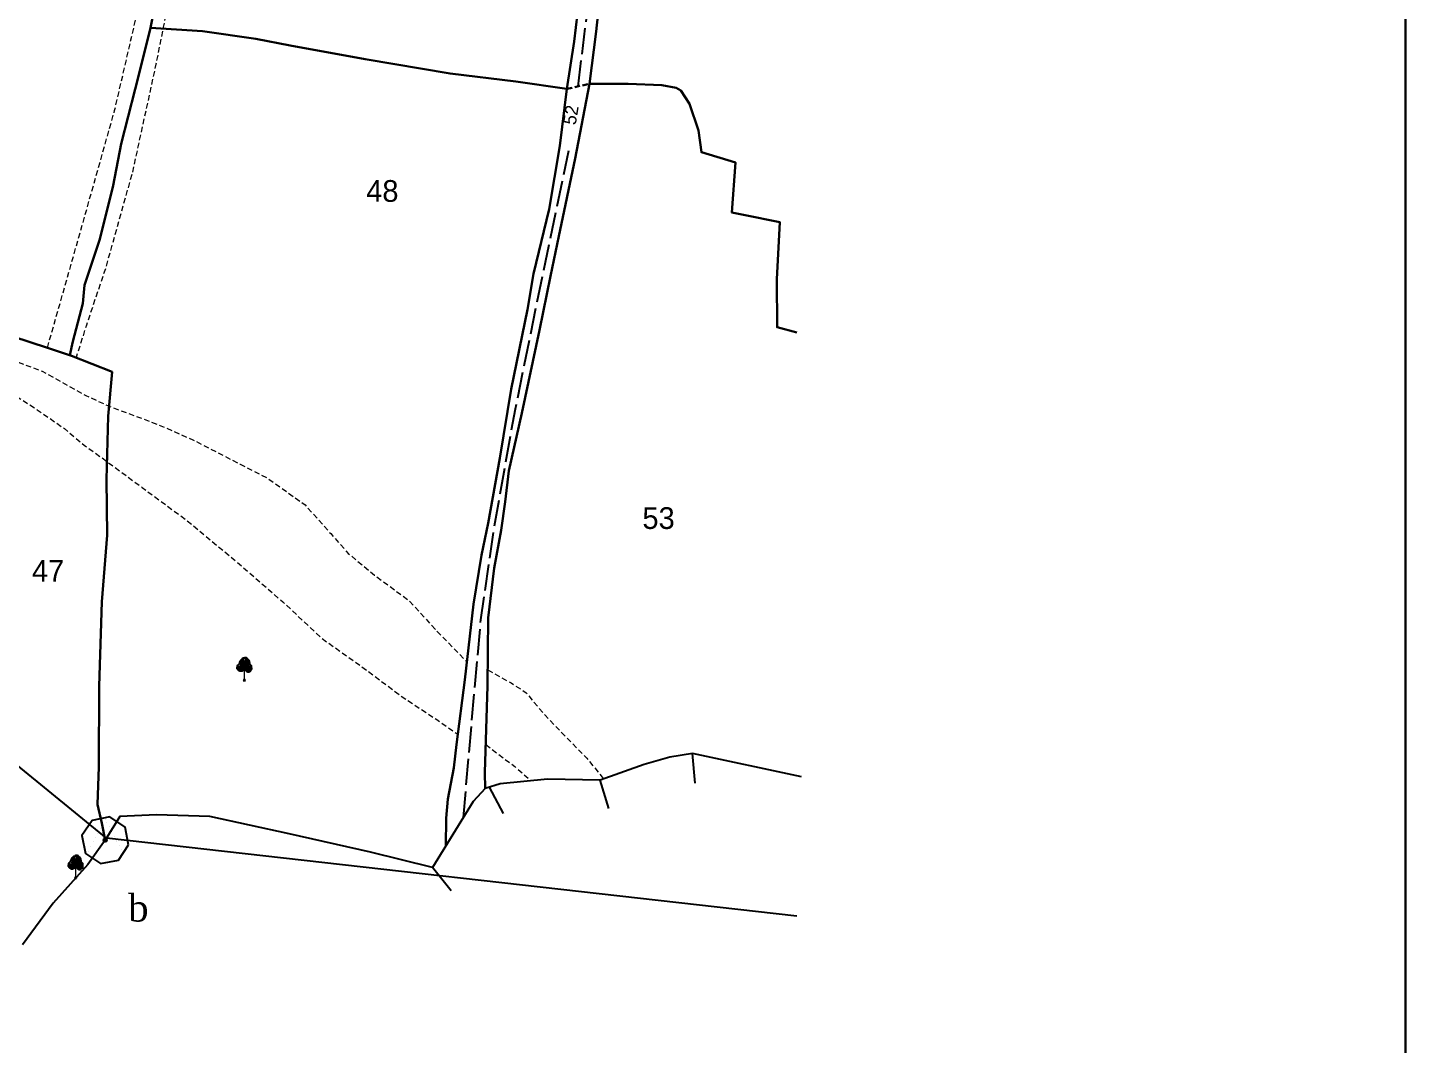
# Model space of a CAD drawing. Header units: millimetres. Extents: x -8 to 735, y -8 to 822.
# Drawn here: x 441.3 to 568.2, y 268.8 to 362.4 of the extents above; entities that cross this region are included whole.
import ezdxf

# ---------------------------------------------------------------- set-up
doc = ezdxf.new("R2010")
doc.units = ezdxf.units.MM
doc.header["$MEASUREMENT"] = 0
doc.linetypes.add('ACAD_ISO02W100', pattern=[15, 12, -3])
doc.linetypes.add('DASHED', pattern=[0.75, 0.5, -0.25])
for name, color, linetype in [('Image', 7, 'Continuous'), ('Legend', 250, 'Continuous'), ('Line_Road', 250, 'ACAD_ISO02W100'), ('Line_Traverse', 160, 'Continuous'), ('Poly_Village_Bndry', 250, 'Continuous'), ('Sym_Stone_Munara', 250, 'Continuous'), ('Sym_Traverse_Stone', 5, 'Continuous'), ('Sym_Tree', 92, 'Continuous'), ('Text_Survey_No', 7, 'Continuous'), ('Text_Traverse_Stone', 5, 'Continuous')]:
    doc.layers.add(name, color=color, linetype=linetype)
doc.layers.add('Line_Miscellaneous', color=4, linetype='Continuous', lineweight=20)
doc.layers.add('Poly_Survey_Bndry', color=250, linetype='Continuous', lineweight=30)
doc.styles.add('Roman', font='times.ttf')
doc.styles.add('Text Map', font='Sakal Marathi_N_Ship.TTF')
picture_1 = doc.add_image_def('image1.jpg', size_in_pixel=(8948, 12824))

# ---------------------------------------------------------------- blocks, each defined once
blk = doc.blocks.new('Sym_Traverse_Stone')
at = {"layer": 'Sym_Traverse_Stone'}
blk.add_lwpolyline([(3.22, -0.65), (2.74, 1.82), (0.65, 3.22), (-1.82, 2.74), (-3.22, 0.65), (-2.74, -1.82), (-0.65, -3.22), (1.82, -2.74)], close=True, dxfattribs=at)
blk = doc.blocks.new('MINOR TRAVERSE STATION')
at = {"linetype": 'Continuous'}
blk.add_hatch(color=0, dxfattribs=at).paths.add_polyline_path([(0.088, 0, 1), (-0.088, 0, 1)])
at = {"color": 0, "const_width": 0.00123}
blk.add_lwpolyline([(0.859, -0.557), (0, 1.044), (-0.859, -0.557)], close=True, dxfattribs=at)
at = {"color": 0}
blk.add_circle((0, 0), 0.0879, dxfattribs=at)
blk = doc.blocks.new('Tree')
at = {"layer": 'Sym_Tree'}
for p, q in [((0.1, 3), (0, 2.99)), ((-0.16, 0), (0.13, 0))]:
    blk.add_line(p, q, dxfattribs=at)
at = {"layer": 'Sym_Tree', "color": 82, "const_width": 0.8}
for points in [[(-0.43, 1.74), (-0.28, 1.52)], [(-0.2, 1.68), (-0.05, 1.47)], [(-0.14, 1.47), (-0.1, 2.62)], [(-0.1, 1.46), (-0.06, 2.62)], [(0.05, 1.63), (0.1, 2.79)], [(0.2, 1.44), (0.24, 2.6)], [(0.6, 1.63), (0.38, 1.49)], [(0.44, 1.73), (0.59, 1.51)]]:
    blk.add_lwpolyline(points, dxfattribs=at)
at = {"layer": 'Sym_Tree', "color": 34}
blk.add_lwpolyline([(0, 0, 0.48, 0.16, 0), (0, 0.29, 0.16, 0.16, 0), (0, 1.48, 0.16, 0.16, 0)], format="xyseb", dxfattribs=at)
at = {"layer": 'Sym_Tree', "color": 82}
blk.add_open_spline([(-0.1, 1.43), (-0.17, 1.36), (-0.27, 1.24), (-0.46, 1.2), (-0.64, 1.21), (-0.79, 1.36), (-0.99, 1.53), (-0.9, 1.8), (-0.9, 2.07), (-0.59, 2.22), (-0.58, 2.58), (-0.35, 2.82), (-0.17, 2.98), (-0.04, 2.99), (0, 2.99)], degree=3, knots=[0, 0, 0, 0, 0.357151, 0.545743, 0.741494, 0.970117, 1.319935, 1.641608, 1.935314, 2.250626, 2.755061, 3.137005, 3.457298, 3.618487, 3.618487, 3.618487, 3.618487], dxfattribs=at)
blk.add_spline([(0.1, 1.43), (0.3, 1.22), (0.44, 1.16), (0.59, 1.16), (0.75, 1.25), (0.95, 1.45), (0.96, 1.7), (0.93, 1.94), (0.77, 2.13), (0.68, 2.52), (0.52, 2.78), (0.33, 2.96), (0.1, 3)], degree=3, dxfattribs=at)
for points in [[(-0.83, 1.97), (-0.9, 1.88), (-0.95, 1.62), (-0.58, 1.59)], [(-0.92, 1.7), (-0.95, 1.62), (-0.9, 1.88), (-0.93, 1.7)], [(-0.93, 1.54), (-0.91, 1.51), (-0.9, 1.88), (-0.87, 1.85)], [(-0.9, 1.88), (-0.93, 1.7), (-0.87, 1.85), (-0.87, 1.86)], [(-0.9, 1.88), (-0.87, 1.85), (-0.92, 1.7)], [(-0.85, 2.05), (-0.88, 1.99), (-0.89, 1.93), (-0.9, 1.88)], [(-0.77, 2.05), (-0.76, 1.78), (-0.9, 1.89), (-0.76, 1.78)], [(-0.89, 1.93), (-0.9, 1.88), (-0.82, 1.85), (-0.74, 2.01)], [(-0.9, 1.89), (-0.76, 1.78), (-0.69, 1.97), (-0.74, 2.01)], [(-0.85, 1.96), (-0.85, 1.96), (-0.83, 1.97), (-0.9, 1.88)], [(-0.85, 1.96), (-0.89, 1.94), (-0.86, 1.95), (-0.87, 2)], [(-0.86, 1.95), (-0.87, 2), (-0.88, 1.94), (-0.89, 1.94)], [(-0.88, 1.94), (-0.89, 1.94), (-0.89, 1.93), (-0.85, 1.97)], [(-0.89, 1.93), (-0.85, 1.97), (-0.85, 1.97)], [(-0.88, 1.91), (-0.88, 1.91), (-0.85, 1.96), (-0.89, 1.94)], [(-0.74, 2.08), (-0.77, 2.08), (-0.85, 2.05), (-0.88, 1.99)], [(-0.78, 2.04), (-0.82, 2.04), (-0.87, 2), (-0.88, 1.91)], [(-0.87, 2), (-0.88, 1.91), (-0.84, 1.97), (-0.83, 2.02)], [(-0.84, 1.94), (-0.84, 1.97), (-0.88, 1.91)], [(-0.83, 2.02), (-0.82, 2.04), (-0.87, 2), (-0.85, 2.05)], [(-0.87, 2), (-0.85, 2.05), (-0.84, 1.94), (-0.84, 1.97)], [(-0.86, 1.89), (-0.69, 1.93), (-0.85, 1.91), (-0.87, 1.85)], [(-0.85, 1.91), (-0.87, 1.85), (-0.85, 1.77), (-0.82, 1.83)], [(-0.85, 1.84), (-0.84, 1.87), (-0.87, 1.44), (-0.81, 1.4)], [(-0.87, 1.85), (-0.87, 1.86), (-0.58, 1.59), (-0.65, 1.65)], [(-0.82, 1.83), (-0.81, 1.8), (-0.86, 1.89), (-0.69, 1.93)], [(-0.8, 2.04), (-0.55, 2.12), (-0.85, 2.05), (-0.82, 2.08)], [(-0.85, 2.05), (-0.82, 2.08), (-0.8, 2.1), (-0.77, 2.12)], [(-0.85, 1.97), (-0.85, 1.97), (-0.85, 1.96)], [(-0.85, 1.77), (-0.82, 1.83), (-0.85, 1.84), (-0.84, 1.87)], [(-0.78, 2.02), (-0.84, 1.97), (-0.75, 2.03), (-0.77, 2.05)], [(-0.84, 1.97), (-0.83, 2.02), (-0.78, 2.04)], [(-0.82, 1.85), (-0.74, 2.01), (-0.78, 2.02), (-0.84, 1.97)], [(-0.78, 2.04), (-0.78, 2.04), (-0.83, 2.02), (-0.82, 2.04)], [(-0.77, 2.12), (-0.8, 2.1), (-0.82, 2.08), (-0.78, 2.09)], [(-0.82, 2.08), (-0.78, 2.09), (-0.77, 2.08), (-0.74, 2.08)], [(-0.76, 2.04), (-0.73, 2.06), (-0.78, 2.04), (-0.82, 2.04)], [(-0.76, 1.78), (-0.76, 1.78), (-0.79, 1.69), (-0.82, 1.85)], [(-0.79, 1.69), (-0.82, 1.85), (-0.65, 1.65), (-0.77, 1.77)], [(-0.75, 1.77), (-0.81, 1.8), (-0.82, 1.83), (-0.81, 1.8)], [(-0.8, 2.1), (-0.77, 2.12), (-0.74, 2.14), (-0.73, 2.09)], [(-0.74, 2.14), (-0.73, 2.09), (-0.77, 2.08), (-0.8, 2.1)], [(-0.75, 2.03), (-0.77, 2.05), (-0.8, 2.04), (-0.55, 2.12)], [(-0.77, 2.08), (-0.8, 2.1), (-0.77, 2.12), (-0.77, 2.1)], [(-0.8, 2.1), (-0.77, 2.1), (-0.77, 2.12), (-0.8, 2.1)], [(-0.77, 2.1), (-0.77, 2.1), (-0.8, 2.1), (-0.77, 2.1)], [(-0.76, 2.11), (-0.78, 2.09), (-0.69, 2.19)], [(-0.73, 2.09), (-0.77, 2.1), (-0.76, 2.11), (-0.78, 2.09)], [(-0.77, 2.12), (-0.77, 2.1), (-0.77, 2.12), (-0.76, 2.11)], [(-0.77, 2.12), (-0.76, 2.11), (-0.77, 2.1)], [(-0.77, 2.08), (-0.74, 2.08), (-0.73, 2.09), (-0.77, 2.1)], [(-0.74, 2.08), (-0.74, 2.08), (-0.74, 2.08), (-0.77, 2.08)], [(-0.69, 1.97), (-0.73, 2.06), (-0.77, 2.05), (-0.76, 1.78)], [(-0.73, 2.06), (-0.73, 2.01), (-0.77, 2.05), (-0.73, 2.06)], [(-0.77, 2.05), (-0.73, 2.06), (-0.73, 2.02), (-0.77, 2.03)], [(-0.73, 2.02), (-0.77, 2.03), (-0.73, 2.02), (-0.73, 2.06)], [(-0.62, 1.85), (-0.72, 1.75), (-0.77, 1.77), (-0.73, 1.75)], [(-0.47, 2.16), (-0.52, 1.63), (-0.76, 1.78), (-0.63, 2.04)], [(-0.52, 1.63), (-0.76, 1.78), (-0.74, 2.08), (-0.63, 2.11)], [(-0.73, 2.02), (-0.73, 2.06), (-0.76, 2.04), (-0.73, 2.06)], [(-0.76, 1.78), (-0.63, 2.04), (-0.65, 1.68), (-0.65, 1.53)], [(-0.7, 1.93), (-0.76, 1.78), (-0.74, 2.01), (-0.69, 1.97)], [(-0.69, 1.97), (-0.66, 1.92), (-0.76, 1.78), (-0.69, 1.93)], [(-0.7, 1.93), (-0.74, 1.95), (-0.7, 1.93), (-0.76, 1.96)], [(-0.7, 1.93), (-0.76, 1.96), (-0.7, 1.93), (-0.76, 1.78)], [(-0.76, 1.78), (-0.69, 1.93), (-0.7, 1.93), (-0.74, 1.95)], [(-0.76, 1.78), (-0.76, 1.78), (-0.62, 1.85), (-0.72, 1.75)], [(-0.58, 1.59), (-0.65, 1.65), (-0.53, 1.84), (-0.76, 1.78)], [(-0.53, 1.84), (-0.76, 1.78), (-0.76, 1.78)], [(-0.63, 2.17), (-0.63, 2.23), (-0.74, 2.08)], [(-0.74, 2.14), (-0.74, 2.13), (-0.69, 2.19), (-0.63, 2.23)], [(-0.69, 2.19), (-0.63, 2.23), (-0.74, 2.08), (-0.74, 2.13)], [(-0.74, 2.08), (-0.74, 2.13), (-0.71, 2.1), (-0.63, 2.23)], [(-0.69, 2.19), (-0.69, 2.19), (-0.74, 2.14), (-0.74, 2.13)], [(-0.74, 2.08), (-0.63, 2.11), (-0.55, 2.17), (-0.63, 2.11)], [(-0.74, 2.08), (-0.74, 2.08), (-0.74, 2.08)], [(-0.74, 2.08), (-0.74, 2.08), (-0.74, 2.08)], [(-0.74, 2.01), (-0.71, 2.03), (-0.73, 2.06), (-0.73, 2.01)], [(-0.74, 2.01), (-0.69, 1.97), (-0.74, 2.01), (-0.71, 2.03)], [(-0.69, 1.97), (-0.74, 2.01), (-0.69, 1.97), (-0.74, 1.95)], [(-0.69, 1.97), (-0.74, 1.95), (-0.69, 1.97), (-0.66, 1.92)], [(-0.64, 2.09), (-0.63, 2.04), (-0.69, 1.97), (-0.73, 2.06)], [(-0.71, 2.1), (-0.63, 2.23), (-0.63, 2.17), (-0.58, 2.16)], [(-0.63, 2.14), (-0.63, 2.17), (-0.71, 2.1), (-0.63, 2.14)], [(-0.71, 2.1), (-0.63, 2.14), (-0.63, 2.17), (-0.7, 2.11)], [(-0.63, 2.17), (-0.7, 2.11), (-0.63, 2.14), (-0.63, 2.17)], [(-0.69, 2.19), (-0.63, 2.23), (-0.58, 2.36), (-0.6, 2.36)], [(-0.63, 2.27), (-0.63, 2.27), (-0.69, 2.19), (-0.63, 2.23)], [(-0.63, 2.04), (-0.64, 2.09), (-0.68, 1.95), (-0.69, 1.97)], [(-0.68, 1.95), (-0.69, 1.97), (-0.62, 1.97), (-0.64, 1.94)], [(-0.66, 1.92), (-0.64, 1.94), (-0.63, 2.04), (-0.64, 2.09)], [(-0.64, 1.88), (-0.6, 1.86), (-0.66, 1.92), (-0.64, 1.94)], [(-0.62, 1.97), (-0.63, 2.04), (-0.63, 2.04), (-0.64, 2.09)], [(-0.63, 2.04), (-0.64, 2.09), (-0.64, 2.09), (-0.59, 2.09)], [(-0.64, 2.09), (-0.59, 2.09), (-0.64, 2.09), (-0.63, 2.04)], [(-0.62, 1.97), (-0.64, 1.94), (-0.52, 1.63), (-0.59, 1.62)], [(-0.62, 1.85), (-0.64, 1.88), (-0.64, 1.94), (-0.6, 1.86)], [(-0.64, 1.94), (-0.6, 1.86), (-0.64, 1.94), (-0.6, 1.86)], [(-0.64, 1.94), (-0.6, 1.86), (-0.58, 1.94), (-0.64, 1.94)], [(-0.58, 1.94), (-0.64, 1.94), (-0.64, 1.88), (-0.6, 1.86)], [(-0.52, 1.63), (-0.59, 1.62), (-0.62, 1.85), (-0.64, 1.88)], [(-0.49, 2.45), (-0.58, 2.36), (-0.55, 2.17), (-0.63, 2.17)], [(-0.63, 2.17), (-0.63, 2.17), (-0.63, 2.17), (-0.63, 2.23)], [(-0.63, 2.14), (-0.63, 2.17), (-0.62, 2.21), (-0.63, 2.23)], [(-0.55, 2.17), (-0.63, 2.17), (-0.43, 2.16), (-0.22, 2.16)], [(-0.55, 2.17), (-0.63, 2.11), (-0.63, 2.04), (-0.63, 2.11)], [(-0.63, 2.04), (-0.63, 2.11), (-0.63, 2.17)], [(-0.63, 2.17), (-0.63, 2.17), (-0.63, 2.17)], [(-0.63, 2.17), (-0.58, 2.16), (-0.63, 2.14), (-0.63, 2.17)], [(-0.47, 2.16), (-0.55, 2.17), (-0.62, 1.97), (-0.63, 2.04)], [(-0.62, 2.27), (-0.62, 2.21), (-0.54, 2.47), (-0.54, 2.5)], [(-0.58, 2.36), (-0.6, 2.36), (-0.61, 2.32), (-0.62, 2.3)], [(-0.62, 2.24), (-0.62, 2.21), (-0.58, 2.36), (-0.56, 2.28)], [(-0.61, 2.32), (-0.58, 2.36), (-0.62, 2.27), (-0.62, 2.21)], [(-0.61, 2.32), (-0.62, 2.3), (-0.62, 2.24), (-0.62, 2.21)], [(-0.58, 2.36), (-0.56, 2.28), (-0.61, 2.32), (-0.58, 2.36)], [(-0.57, 2.44), (-0.6, 2.36), (-0.49, 2.59), (-0.5, 2.59)], [(-0.55, 2.54), (-0.57, 2.47), (-0.57, 2.44), (-0.6, 2.36)], [(-0.55, 2.48), (-0.55, 2.5), (-0.6, 2.36), (-0.59, 2.36)], [(-0.57, 2.4), (-0.6, 2.36), (-0.57, 2.47), (-0.54, 2.47)], [(-0.58, 2.39), (-0.57, 2.43), (-0.57, 2.4), (-0.6, 2.36)], [(-0.6, 2.36), (-0.59, 2.36), (-0.57, 2.39), (-0.57, 2.4)], [(-0.45, 2.73), (-0.52, 2.6), (-0.55, 2.48), (-0.58, 2.36)], [(-0.39, 2.55), (-0.5, 2.59), (-0.49, 2.45), (-0.58, 2.36)], [(-0.55, 2.48), (-0.58, 2.36), (-0.42, 2.42), (-0.39, 2.55)], [(-0.56, 2.46), (-0.55, 2.54), (-0.58, 2.39), (-0.57, 2.43)], [(-0.57, 2.47), (-0.54, 2.47), (-0.55, 2.54), (-0.57, 2.47)], [(-0.57, 2.39), (-0.57, 2.4), (-0.57, 2.43), (-0.55, 2.5)], [(-0.55, 2.54), (-0.52, 2.6), (-0.56, 2.46), (-0.55, 2.54)], [(-0.39, 2.55), (-0.46, 2.69), (-0.52, 2.6), (-0.55, 2.5)], [(-0.52, 2.6), (-0.55, 2.5), (-0.49, 2.45), (-0.39, 2.55)], [(-0.55, 2.5), (-0.53, 2.57), (-0.52, 2.6), (-0.53, 2.57)], [(-0.52, 2.6), (-0.53, 2.57), (-0.55, 2.54), (-0.52, 2.6)], [(-0.55, 2.54), (-0.55, 2.54), (-0.55, 2.5), (-0.53, 2.57)], [(-0.54, 2.47), (-0.54, 2.5), (-0.55, 2.48), (-0.55, 2.5)], [(-0.55, 2.17), (-0.32, 2.2), (-0.49, 2.45), (-0.38, 2.29)], [(-0.49, 2.45), (-0.38, 2.29), (-0.32, 2.2), (-0.55, 2.17)], [(-0.29, 2.35), (-0.32, 2.2), (-0.55, 2.17), (-0.32, 2.2)], [(-0.32, 2.2), (-0.55, 2.17), (-0.43, 2.16)], [(-0.47, 2.16), (-0.35, 2.09), (-0.47, 2.16), (-0.55, 2.17)], [(0, 2.99), (-0.31, 2.84), (-0.45, 2.73), (-0.52, 2.6)], [(-0.49, 2.59), (-0.5, 2.59), (-0.38, 2.77), (-0.31, 2.84)], [(-0.49, 2.45), (-0.39, 2.55), (-0.39, 2.55), (-0.5, 2.59)], [(-0.26, 2.44), (-0.1, 2.44), (-0.29, 2.35), (-0.49, 2.45)], [(-0.29, 2.35), (-0.49, 2.45), (-0.29, 2.35), (-0.32, 2.2)], [(-0.35, 2.09), (-0.33, 2.16), (-0.47, 2.16), (-0.35, 2.09)], [(-0.42, 2.42), (-0.39, 2.55), (-0.39, 2.55), (-0.46, 2.69)], [(-0.38, 2.77), (-0.31, 2.84), (-0.45, 2.73), (-0.38, 2.77)], [(-0.39, 2.55), (-0.45, 2.66), (-0.41, 2.72), (-0.26, 2.81)], [(-0.45, 2.73), (-0.38, 2.77), (-0.4, 2.72), (-0.42, 2.74)], [(-0.4, 2.72), (-0.42, 2.74), (-0.45, 2.68), (-0.45, 2.66)], [(-0.45, 2.68), (-0.45, 2.66), (-0.43, 2.7), (-0.4, 2.72)], [(-0.41, 2.69), (-0.44, 2.68), (-0.45, 2.66), (-0.41, 2.69)], [(-0.45, 2.66), (-0.41, 2.69), (-0.07, 2.53), (0.05, 2.48)], [(-0.41, 2.69), (-0.41, 2.71), (-0.41, 2.69), (-0.44, 2.68)], [(-0.43, 2.7), (-0.4, 2.72), (0, 2.99), (-0.09, 2.98)], [(-0.43, 2.16), (-0.22, 2.16), (0.02, 2.32), (0.07, 2.48)], [(-0.43, 2.16), (-0.43, 2.16), (-0.35, 2.09), (-0.33, 2.16)], [(-0.41, 2.65), (-0.25, 2.61), (-0.26, 2.81), (0.06, 2.94)], [(-0.41, 2.72), (-0.26, 2.81), (-0.25, 2.61), (-0.41, 2.69)], [(-0.3, 2.8), (-0.26, 2.81), (-0.41, 2.69), (-0.41, 2.71)], [(-0.25, 2.61), (-0.41, 2.69), (-0.41, 2.65), (-0.25, 2.61)], [(-0.28, 2.82), (-0.37, 2.77), (-0.4, 2.72), (-0.28, 2.82)], [(-0.27, 2.82), (-0.37, 2.77), (-0.39, 2.71), (-0.37, 2.69)], [(-0.39, 2.71), (-0.37, 2.69), (-0.3, 2.8), (-0.26, 2.81)], [(-0.26, 2.81), (0.06, 2.94), (-0.27, 2.82), (-0.37, 2.77)], [(-0.31, 2.84), (-0.18, 2.9), (-0.28, 2.82), (-0.37, 2.77)], [(0.27, 1.83), (-0.21, 1.81), (-0.27, 2.16), (-0.32, 1.63)], [(-0.18, 2.9), (-0.17, 2.95), (-0.25, 2.9), (-0.31, 2.84)], [(-0.25, 2.9), (-0.31, 2.84), (-0.18, 2.9), (-0.24, 2.9)], [(-0.18, 2.9), (-0.24, 2.9), (-0.31, 2.84), (-0.18, 2.9)], [(-0.26, 2.44), (-0.29, 2.35), (-0.29, 2.35), (-0.26, 2.44)], [(0.2, 2.99), (-0.06, 2.82), (-0.26, 2.82), (0, 2.99)], [(-0.26, 2.82), (0, 2.99), (0.09, 2.99), (0.04, 2.93)], [(-0.07, 2.53), (0.05, 2.48), (-0.26, 2.44), (-0.1, 2.44)], [(0, 2.99), (-0.09, 2.98), (-0.17, 2.95), (-0.25, 2.9)], [(-0.17, 2.95), (-0.25, 2.9), (-0.12, 2.96), (-0.09, 2.98)], [(-0.1, 2.97), (-0.12, 2.96), (-0.25, 2.9), (-0.18, 2.9)], [(-0.1, 2.97), (-0.18, 2.9), (-0.18, 2.93), (-0.25, 2.9)], [(-0.18, 2.93), (-0.25, 2.9), (-0.18, 2.9), (-0.17, 2.95)], [(0.28, 2.6), (-0.05, 2.61), (-0.19, 2.55), (-0.24, 2.66)], [(-0.09, 2.35), (-0.06, 2.44), (0.27, 1.83), (-0.21, 1.81)], [(-0.2, 2.72), (-0.08, 2.82), (0.2, 2.99), (0.28, 2.6)], [(-0.06, 2.79), (-0.06, 2.82), (-0.2, 2.72), (-0.08, 2.82)], [(-0.12, 2.96), (-0.09, 2.98), (-0.18, 2.95), (-0.09, 2.98)], [(-0.18, 2.95), (-0.09, 2.98), (-0.1, 2.97), (-0.12, 2.96)], [(-0.13, 2.95), (-0.13, 2.95), (-0.1, 2.97), (-0.18, 2.9)], [(-0.13, 2.96), (-0.13, 2.96), (-0.18, 2.95), (-0.18, 2.9)], [(-0.18, 2.95), (-0.18, 2.9), (-0.13, 2.96), (-0.14, 2.95)], [(-0.13, 2.96), (-0.14, 2.95), (-0.13, 2.95)], [(0.28, 2.6), (-0.05, 2.61), (-0.06, 2.44), (-0.09, 2.35)], [(0, 2.99), (0.1, 3), (0.2, 2.99), (-0.06, 2.82)], [(0.2, 2.99), (0.28, 2.6), (-0.05, 2.61), (-0.06, 2.81)], [(0.37, 2.93), (0.29, 2.97), (-0.06, 2.81), (-0.06, 2.8)], [(-0.06, 2.81), (-0.06, 2.8), (-0.06, 2.82)], [(-0.06, 2.82), (-0.06, 2.82), (-0.06, 2.79), (-0.06, 2.82)], [(-0.05, 2.61), (-0.06, 2.81), (0.28, 2.6), (-0.05, 2.61)], [(0.22, 2.32), (0.27, 2.48), (0.28, 2.6), (-0.05, 2.61)], [(0.09, 2.99), (0.04, 2.93), (-0.03, 2.91), (0.02, 2.96)], [(-0.03, 2.91), (-0.02, 2.94), (0.02, 2.96), (0, 2.99)], [(-0.03, 2.91), (0.02, 2.96), (0.04, 2.93), (-0.03, 2.91)], [(0.04, 2.93), (-0.03, 2.91), (-0.02, 2.94), (0.02, 2.96)], [(0.41, 2.32), (0.39, 2.41), (-0.01, 1.85), (0.46, 1.77)], [(-0.01, 1.85), (0.46, 1.77), (0.56, 2.11), (0.55, 1.58)], [(0.02, 2.96), (0, 2.99), (0.09, 2.99), (0.02, 2.96)], [(0.09, 2.99), (0.02, 2.96), (0.1, 3), (0.2, 2.99)], [(0.1, 2.32), (0.07, 2.49), (0.08, 2.61), (0.41, 2.58)], [(0.52, 2.11), (0.31, 2.14), (0.1, 2.32), (0.07, 2.49)], [(0.57, 2.67), (0.46, 2.79), (0.2, 2.99), (0.08, 2.61)], [(0.2, 2.99), (0.08, 2.61), (0.41, 2.58), (0.45, 2.78)], [(0.41, 2.58), (0.45, 2.78), (0.08, 2.61), (0.41, 2.58)], [(0.08, 2.61), (0.41, 2.58), (0.39, 2.41), (0.41, 2.32)], [(0.08, 2.61), (0.41, 2.58), (0.54, 2.5), (0.6, 2.6)], [(0.12, 2.95), (0.09, 2.97), (0.17, 2.93), (0.09, 2.97)], [(0.17, 2.93), (0.09, 2.97), (0.1, 2.96), (0.12, 2.95)], [(0.6, 2.6), (0.57, 2.64), (0.21, 2.53), (0.09, 2.49)], [(0.21, 2.53), (0.09, 2.49), (0.39, 2.41), (0.23, 2.43)], [(0.1, 3), (0.2, 2.99), (0.32, 2.95), (0.29, 2.97)], [(0.12, 2.95), (0.14, 2.94), (0.13, 2.94)], [(0.56, 2.6), (0.41, 2.58), (0.45, 2.78), (0.14, 2.95)], [(0.45, 2.78), (0.14, 2.95), (0.45, 2.78), (0.54, 2.73)], [(0.2, 2.99), (0.5, 2.8), (0.62, 2.67), (0.67, 2.54)], [(0.6, 2.65), (0.57, 2.67), (0.2, 2.99), (0.29, 2.97)], [(0.2, 2.99), (0.29, 2.97), (0.37, 2.93), (0.44, 2.87)], [(0.32, 2.11), (0.32, 2.11), (0.23, 2.05), (0.22, 2.12)], [(0.39, 2.41), (0.23, 2.43), (0.41, 2.32), (0.62, 2.39)], [(0.37, 2.93), (0.44, 2.87), (0.32, 2.95), (0.29, 2.97)], [(0.3, 2.96), (0.32, 2.95), (0.44, 2.87), (0.38, 2.88)], [(0.33, 2.94), (0.33, 2.94), (0.3, 2.96), (0.38, 2.88)], [(0.3, 2.96), (0.38, 2.88), (0.37, 2.91), (0.44, 2.87)], [(0.65, 2.11), (0.72, 2.09), (0.52, 2.11), (0.31, 2.14)], [(0.44, 2.87), (0.38, 2.88), (0.33, 2.94), (0.33, 2.95)], [(0.33, 2.94), (0.33, 2.95), (0.37, 2.93), (0.38, 2.88)], [(0.37, 2.93), (0.38, 2.88), (0.33, 2.95), (0.34, 2.94)], [(0.37, 2.91), (0.44, 2.87), (0.38, 2.88), (0.37, 2.93)], [(0.38, 2.88), (0.37, 2.93), (0.44, 2.87), (0.5, 2.8)], [(0.44, 2.87), (0.5, 2.8), (0.38, 2.88), (0.43, 2.87)], [(0.38, 2.88), (0.43, 2.87), (0.5, 2.8), (0.38, 2.88)], [(0.5, 2.8), (0.38, 2.88), (0.46, 2.79), (0.54, 2.73)], [(0.39, 2.41), (0.41, 2.32), (0.41, 2.32), (0.39, 2.41)], [(0.58, 2.67), (0.45, 2.78), (0.41, 2.58), (0.57, 2.64)], [(0.41, 2.58), (0.57, 2.64), (0.56, 2.6), (0.41, 2.58)], [(0.41, 2.32), (0.62, 2.39), (0.41, 2.32), (0.42, 2.16)], [(0.41, 2.32), (0.42, 2.16), (0.65, 2.11), (0.42, 2.16)], [(0.65, 2.11), (0.42, 2.16), (0.62, 2.39), (0.49, 2.25)], [(0.62, 2.39), (0.49, 2.25), (0.42, 2.16), (0.65, 2.11)], [(0.42, 2.16), (0.65, 2.11), (0.52, 2.11)], [(0.43, 2.05), (0.42, 2.12), (0.56, 2.11), (0.43, 2.05)], [(0.56, 2.11), (0.43, 2.05), (0.56, 2.11), (0.65, 2.11)], [(0.54, 2.5), (0.6, 2.6), (0.58, 2.67), (0.45, 2.78)], [(0.45, 2.78), (0.54, 2.73), (0.55, 2.66), (0.53, 2.65)], [(0.55, 2.66), (0.53, 2.65), (0.47, 2.76), (0.45, 2.78)], [(0.47, 2.76), (0.45, 2.78), (0.57, 2.64), (0.58, 2.66)], [(0.46, 2.79), (0.54, 2.73), (0.57, 2.67), (0.46, 2.79)], [(0.47, 2.54), (0.48, 2.5), (0.49, 2.47), (0.47, 2.54)], [(0.64, 2.53), (0.65, 2.53), (0.55, 2.72), (0.5, 2.8)], [(0.55, 2.72), (0.5, 2.8), (0.62, 2.67), (0.55, 2.72)], [(0.55, 2.37), (0.54, 2.5), (0.54, 2.5), (0.62, 2.64)], [(0.54, 2.5), (0.62, 2.64), (0.67, 2.54), (0.68, 2.43)], [(0.67, 2.54), (0.68, 2.43), (0.62, 2.39), (0.54, 2.5)], [(0.62, 2.39), (0.54, 2.5), (0.54, 2.5), (0.65, 2.53)], [(0.54, 2.5), (0.65, 2.53), (0.62, 2.39), (0.7, 2.29)], [(0.69, 2.41), (0.7, 2.29), (0.55, 2.37), (0.54, 2.5)], [(0.62, 2.67), (0.55, 2.72), (0.57, 2.67), (0.59, 2.69)], [(0.56, 2.11), (0.55, 1.58), (0.8, 1.7), (0.71, 1.97)], [(0.55, 1.58), (0.8, 1.7), (0.82, 2), (0.72, 2.03)], [(0.68, 1.9), (0.7, 1.87), (0.55, 1.58), (0.62, 1.56)], [(0.56, 2.11), (0.65, 2.11), (0.68, 1.9), (0.71, 1.97)], [(0.57, 2.67), (0.59, 2.69), (0.61, 2.62), (0.6, 2.6)], [(0.61, 2.62), (0.6, 2.6), (0.6, 2.65), (0.57, 2.67)], [(0.57, 2.64), (0.58, 2.66), (0.57, 2.64), (0.6, 2.62)], [(0.57, 2.64), (0.6, 2.62), (0.6, 2.6), (0.57, 2.64)], [(0.9, 1.88), (0.96, 1.78), (0.97, 1.51), (0.6, 1.52)], [(0.62, 2.67), (0.67, 2.54), (0.69, 2.41), (0.7, 2.29)], [(0.62, 2.39), (0.7, 2.29), (0.65, 2.11), (0.72, 2.09)], [(0.7, 2.37), (0.72, 2.29), (0.64, 2.53), (0.65, 2.53)], [(0.83, 1.94), (0.85, 1.96), (0.88, 1.94), (0.64, 2.06)], [(0.88, 1.94), (0.64, 2.06), (0.92, 1.95), (0.9, 1.98)], [(0.7, 1.87), (0.66, 1.79), (0.64, 1.88), (0.7, 1.87)], [(0.64, 1.88), (0.7, 1.87), (0.7, 1.81), (0.66, 1.79)], [(0.82, 2), (0.72, 2.03), (0.65, 2.11), (0.72, 2.03)], [(0.65, 2.11), (0.72, 2.03), (0.71, 1.97), (0.72, 2.03)], [(0.68, 1.77), (0.7, 1.81), (0.7, 1.87), (0.66, 1.79)], [(0.7, 1.87), (0.66, 1.79), (0.7, 1.87), (0.66, 1.79)], [(0.7, 1.81), (0.66, 1.79), (0.72, 1.84), (0.7, 1.87)], [(0.68, 2.43), (0.68, 2.5), (0.67, 2.54), (0.68, 2.5)], [(0.69, 2.47), (0.67, 2.54), (0.69, 2.4), (0.69, 2.47)], [(0.73, 2.19), (0.72, 2.14), (0.68, 2.41), (0.67, 2.43)], [(0.68, 2.41), (0.67, 2.43), (0.69, 2.41), (0.68, 2.43)], [(0.73, 2.17), (0.72, 2.14), (0.7, 2.29), (0.67, 2.21)], [(0.7, 2.29), (0.67, 2.21), (0.72, 2.25), (0.7, 2.29)], [(0.8, 2.01), (0.73, 2.15), (0.72, 2.09), (0.67, 2.1)], [(0.72, 2.09), (0.67, 2.1), (0.72, 2.07), (0.72, 2.09)], [(0.8, 1.7), (0.71, 1.97), (0.68, 1.6), (0.67, 1.46)], [(0.69, 2.47), (0.69, 2.47), (0.68, 2.43), (0.68, 2.5)], [(0.7, 2.4), (0.68, 2.41), (0.69, 2.47), (0.7, 2.4)], [(0.69, 2.41), (0.68, 2.43), (0.72, 2.29), (0.7, 2.29)], [(0.7, 2.32), (0.7, 2.33), (0.69, 2.36), (0.68, 2.43)], [(0.7, 2.33), (0.72, 2.29), (0.7, 2.4), (0.68, 2.41)], [(0.68, 1.9), (0.71, 1.97), (0.71, 1.97), (0.72, 2.02)], [(0.71, 1.97), (0.72, 2.02), (0.72, 2.02), (0.68, 2.02)], [(0.72, 2.02), (0.68, 2.02), (0.72, 2.02), (0.71, 1.97)], [(0.74, 1.88), (0.75, 1.89), (0.68, 1.9), (0.7, 1.87)], [(0.69, 2.4), (0.69, 2.47), (0.7, 2.32), (0.69, 2.36)], [(0.69, 2.47), (0.7, 2.4), (0.7, 2.37), (0.72, 2.29)], [(0.7, 2.32), (0.69, 2.36), (0.7, 2.33), (0.72, 2.29)], [(0.72, 2.29), (0.7, 2.29), (0.7, 2.32), (0.7, 2.33)], [(0.79, 2.11), (0.73, 2.15), (0.7, 2.29), (0.72, 2.29)], [(0.7, 2.29), (0.72, 2.29), (0.72, 2.25), (0.73, 2.22)], [(0.72, 2.25), (0.7, 2.29), (0.73, 2.19), (0.72, 2.14)], [(0.72, 1.84), (0.7, 1.87), (0.71, 1.97), (0.72, 2.02)], [(0.71, 1.97), (0.72, 2.03), (0.72, 2.09)], [(0.71, 1.97), (0.72, 2.02), (0.74, 1.88), (0.75, 1.89)], [(0.72, 2.02), (0.71, 1.97), (0.75, 1.89), (0.81, 1.97)], [(0.72, 2.25), (0.73, 2.22), (0.73, 2.17), (0.72, 2.14)], [(0.72, 2.09), (0.72, 2.09), (0.72, 2.09), (0.73, 2.15)], [(0.72, 2.09), (0.73, 2.15), (0.82, 2)], [(0.72, 2.06), (0.72, 2.09), (0.72, 2.14), (0.73, 2.15)], [(0.72, 2.09), (0.72, 2.09), (0.72, 2.09)], [(0.72, 2.07), (0.72, 2.09), (0.8, 2.01), (0.72, 2.06)], [(0.8, 2.01), (0.72, 2.06), (0.72, 2.09), (0.79, 2.03)], [(0.72, 2.09), (0.79, 2.03), (0.72, 2.06), (0.72, 2.09)], [(0.75, 1.89), (0.81, 1.86), (0.75, 1.89), (0.72, 1.84)], [(0.75, 1.89), (0.72, 1.84), (0.8, 1.7), (0.75, 1.85)], [(0.74, 2.2), (0.74, 2.2), (0.79, 2.11), (0.73, 2.15)], [(0.83, 2.06), (0.83, 2.04), (0.79, 2.11), (0.73, 2.15)], [(0.79, 2.11), (0.73, 2.15), (0.82, 2), (0.83, 2.04)], [(0.82, 2), (0.83, 2.04), (0.8, 2.01), (0.73, 2.15)], [(0.75, 1.89), (0.81, 1.97), (0.85, 1.96), (0.8, 1.7)], [(0.81, 1.92), (0.75, 1.89), (0.81, 1.92), (0.79, 1.94)], [(0.96, 1.78), (0.8, 1.7), (0.75, 1.89), (0.81, 1.92)], [(0.75, 1.89), (0.81, 1.92), (0.75, 1.89), (0.81, 1.86)], [(0.76, 1.85), (0.8, 1.7), (0.81, 1.92), (0.75, 1.89)], [(0.8, 1.7), (0.75, 1.85), (0.76, 1.85), (0.81, 1.86)], [(0.87, 1.73), (0.86, 1.71), (0.91, 1.79), (0.75, 1.85)], [(0.91, 1.79), (0.75, 1.85), (0.91, 1.81), (0.92, 1.75)], [(0.76, 1.85), (0.81, 1.86), (0.76, 1.85), (0.83, 1.87)], [(0.76, 1.85), (0.83, 1.87), (0.76, 1.85), (0.8, 1.7)], [(0.84, 2.02), (0.86, 1.99), (0.79, 2.11)], [(0.79, 2.11), (0.79, 2.11), (0.83, 2.06), (0.83, 2.04)], [(0.81, 1.92), (0.79, 1.94), (0.81, 1.97), (0.8, 1.93)], [(0.81, 1.97), (0.8, 1.93), (0.85, 1.96), (0.81, 1.98)], [(0.85, 1.96), (0.8, 1.7), (0.96, 1.78), (0.8, 1.7)], [(0.85, 1.96), (0.81, 1.98), (0.81, 1.93), (0.84, 1.94)], [(0.81, 1.93), (0.84, 1.94), (0.81, 1.93), (0.81, 1.97)], [(0.81, 1.93), (0.81, 1.97), (0.84, 1.95), (0.81, 1.97)], [(0.84, 1.95), (0.81, 1.97), (0.85, 1.94), (0.89, 1.95)], [(0.87, 1.75), (0.81, 1.92), (0.85, 1.93), (0.91, 1.87)], [(0.96, 1.82), (0.96, 1.78), (0.87, 1.75), (0.81, 1.92)], [(0.88, 2), (0.86, 2.03), (0.83, 2.06), (0.82, 2.01)], [(0.83, 2.06), (0.82, 2.01), (0.85, 1.99), (0.88, 2)], [(0.82, 2.01), (0.86, 2), (0.84, 2.02), (0.86, 1.99)], [(0.85, 1.99), (0.82, 2), (0.82, 2.01), (0.86, 2)], [(0.82, 2), (0.82, 2), (0.82, 2)], [(0.82, 2), (0.82, 2), (0.82, 2)], [(0.82, 2), (0.82, 2), (0.82, 2), (0.85, 1.99)], [(0.82, 2), (0.85, 1.99), (0.93, 1.95), (0.95, 1.89)], [(0.9, 1.98), (0.86, 1.99), (0.85, 1.99), (0.82, 2)], [(0.85, 1.93), (0.91, 1.87), (0.83, 1.94), (0.85, 1.96)], [(0.86, 2.03), (0.85, 2), (0.86, 2.03), (0.84, 2.02)], [(0.86, 2.03), (0.84, 2.02), (0.86, 2)], [(0.85, 1.99), (0.88, 2), (0.86, 2.03), (0.85, 2)], [(0.85, 1.94), (0.89, 1.95), (0.94, 1.9), (0.94, 1.81)], [(0.85, 1.94), (0.85, 1.94), (0.9, 1.92), (0.89, 1.95)], [(0.91, 1.87), (0.9, 1.92), (0.85, 1.94)], [(0.92, 1.95), (0.9, 1.98), (0.88, 2), (0.86, 2.03)], [(0.88, 2), (0.86, 2), (0.86, 2.03), (0.88, 2)], [(0.86, 2.03), (0.88, 2), (0.9, 1.98), (0.86, 1.99)], [(0.86, 2), (0.86, 2), (0.88, 2), (0.86, 2)], [(0.9, 1.92), (0.89, 1.95), (0.94, 1.9), (0.93, 1.95)], [(0.94, 1.9), (0.93, 1.95), (0.9, 1.84), (0.91, 1.87)], [(0.94, 1.9), (0.94, 1.81), (0.91, 1.87), (0.9, 1.92)], [(0.91, 1.86), (0.91, 1.86), (0.9, 1.88), (0.96, 1.78)], [(0.9, 1.84), (0.91, 1.87), (0.94, 1.81)], [(0.91, 1.86), (0.95, 1.83), (0.93, 1.85), (0.94, 1.9)], [(0.92, 1.87), (0.92, 1.87), (0.91, 1.86)], [(0.94, 1.81), (0.94, 1.81), (0.91, 1.86), (0.95, 1.83)], [(0.94, 1.84), (0.95, 1.83), (0.95, 1.82), (0.92, 1.87)], [(0.95, 1.82), (0.92, 1.87), (0.92, 1.87)], [(0.93, 1.95), (0.95, 1.89), (0.96, 1.82), (0.96, 1.78)], [(0.93, 1.85), (0.94, 1.9), (0.94, 1.84), (0.95, 1.83)], [(-0.92, 1.7), (-0.92, 1.7), (-0.92, 1.7), (-0.95, 1.62)], [(-0.95, 1.62), (-0.58, 1.59), (-0.59, 1.22), (-0.67, 1.26)], [(-0.89, 1.45), (-0.93, 1.53), (-0.95, 1.62), (-0.66, 1.29)], [(-0.95, 1.62), (-0.66, 1.29), (-0.67, 1.27), (-0.76, 1.35)], [(-0.73, 1.36), (-0.76, 1.35), (-0.95, 1.62), (-0.73, 1.36)], [(-0.95, 1.62), (-0.73, 1.36), (-0.73, 1.36), (-0.93, 1.53)], [(-0.87, 1.44), (-0.93, 1.53), (-0.93, 1.53), (-0.95, 1.62)], [(-0.93, 1.53), (-0.95, 1.62), (-0.93, 1.54), (-0.91, 1.51)], [(-0.59, 1.22), (-0.67, 1.26), (-0.89, 1.45), (-0.93, 1.53)], [(-0.73, 1.36), (-0.93, 1.53), (-0.87, 1.44), (-0.93, 1.53)], [(-0.87, 1.44), (-0.81, 1.4), (-0.67, 1.26), (-0.76, 1.34)], [(-0.77, 1.77), (-0.73, 1.75), (-0.75, 1.77), (-0.81, 1.8)], [(-0.73, 1.32), (-0.71, 1.39), (-0.81, 1.4), (-0.73, 1.36)], [(-0.81, 1.4), (-0.73, 1.36), (-0.66, 1.29), (-0.7, 1.32)], [(-0.76, 1.35), (-0.73, 1.36), (-0.79, 1.37), (-0.77, 1.35)], [(-0.79, 1.37), (-0.77, 1.35), (-0.77, 1.35), (-0.67, 1.27)], [(-0.65, 1.65), (-0.77, 1.77), (-0.76, 1.78), (-0.65, 1.71)], [(-0.77, 1.35), (-0.67, 1.27), (-0.73, 1.32), (-0.71, 1.39)], [(-0.67, 1.27), (-0.76, 1.34), (-0.77, 1.35), (-0.73, 1.36)], [(-0.77, 1.35), (-0.73, 1.36), (-0.59, 1.22), (-0.49, 1.21)], [(-0.76, 1.78), (-0.65, 1.71), (-0.76, 1.78), (-0.69, 1.79)], [(-0.76, 1.78), (-0.69, 1.79), (-0.76, 1.78)], [(-0.52, 1.63), (-0.65, 1.68), (-0.52, 1.63), (-0.76, 1.78)], [(-0.67, 1.27), (-0.76, 1.35), (-0.73, 1.36), (-0.76, 1.35)], [(-0.73, 1.36), (-0.76, 1.35), (-0.73, 1.36), (-0.76, 1.35)], [(-0.67, 1.26), (-0.76, 1.34), (-0.76, 1.35), (-0.73, 1.36)], [(-0.68, 1.31), (-0.68, 1.3), (-0.67, 1.27), (-0.76, 1.34)], [(-0.66, 1.29), (-0.7, 1.32), (-0.67, 1.27), (-0.64, 1.3)], [(-0.67, 1.27), (-0.64, 1.3), (-0.68, 1.31), (-0.68, 1.3)], [(-0.24, 1.29), (-0.1, 1.43), (-0.52, 1.63), (-0.66, 1.31)], [(-0.52, 1.63), (-0.66, 1.31), (-0.31, 1.38), (-0.51, 1.22)], [(-0.65, 1.68), (-0.65, 1.53), (-0.65, 1.53), (-0.53, 1.53)], [(-0.65, 1.53), (-0.53, 1.53), (-0.52, 1.63), (-0.65, 1.68)], [(-0.59, 1.22), (-0.49, 1.21), (-0.41, 1.22), (-0.32, 1.24)], [(-0.46, 1.21), (-0.49, 1.21), (-0.59, 1.22), (-0.5, 1.21)], [(-0.31, 1.38), (-0.51, 1.22), (-0.25, 1.3), (-0.31, 1.38)], [(-0.51, 1.22), (-0.46, 1.22), (-0.32, 1.24), (-0.29, 1.27)], [(-0.32, 1.24), (-0.37, 1.24), (-0.49, 1.22), (-0.51, 1.25)], [(-0.49, 1.22), (-0.51, 1.25), (-0.51, 1.22), (-0.46, 1.22)], [(-0.4, 1.22), (-0.4, 1.22), (-0.5, 1.21), (-0.51, 1.22)], [(-0.5, 1.21), (-0.51, 1.22), (-0.45, 1.21), (-0.41, 1.22)], [(-0.25, 1.3), (-0.31, 1.38), (-0.29, 1.27), (-0.49, 1.21)], [(-0.29, 1.27), (-0.49, 1.21), (-0.32, 1.24), (-0.37, 1.24)], [(-0.29, 1.27), (-0.41, 1.22), (-0.45, 1.22), (-0.49, 1.21)], [(-0.45, 1.22), (-0.49, 1.21), (-0.32, 1.24), (-0.29, 1.27)], [(-0.4, 1.21), (-0.45, 1.21), (-0.46, 1.21), (-0.49, 1.21)], [(-0.45, 1.21), (-0.41, 1.22), (-0.4, 1.21), (-0.45, 1.21)], [(-0.41, 1.22), (-0.32, 1.24), (-0.24, 1.29), (-0.1, 1.43)], [(-0.32, 1.24), (-0.29, 1.27), (-0.29, 1.27), (-0.41, 1.22)], [(-0.4, 1.22), (-0.32, 1.25), (-0.28, 1.26), (-0.29, 1.27)], [(-0.32, 1.25), (-0.3, 1.26), (-0.4, 1.22), (-0.39, 1.24)], [(-0.32, 1.24), (-0.32, 1.24), (-0.4, 1.22), (-0.32, 1.25)], [(-0.32, 1.24), (-0.29, 1.27), (-0.24, 1.29), (-0.28, 1.26)], [(-0.24, 1.29), (-0.29, 1.27), (-0.32, 1.24)], [(-0.28, 1.26), (-0.29, 1.26), (-0.32, 1.25), (-0.3, 1.26)], [(-0.32, 1.24), (-0.32, 1.24), (-0.32, 1.24)], [(-0.24, 1.29), (-0.28, 1.26), (-0.24, 1.29), (-0.29, 1.27)], [(-0.28, 1.26), (-0.29, 1.27), (-0.28, 1.26), (-0.29, 1.26)], [(0.22, 1.27), (0.1, 1.43), (0.55, 1.58), (0.64, 1.24)], [(0.11, 1.43), (0.1, 1.45), (0.19, 1.39), (0.19, 1.41)], [(0.38, 1.18), (0.3, 1.22), (0.22, 1.27), (0.1, 1.43)], [(0.1, 1.22), (0.1, 1.22), (0.1, 1.22)], [(0.11, 1.43), (0.11, 1.43), (0.19, 1.39), (0.11, 1.43)], [(0.3, 1.22), (0.27, 1.24), (0.23, 1.27), (0.27, 1.24)], [(0.23, 1.27), (0.27, 1.24), (0.23, 1.27), (0.27, 1.24)], [(0.23, 1.27), (0.27, 1.24), (0.3, 1.22)], [(0.31, 1.35), (0.48, 1.17), (0.24, 1.28), (0.31, 1.35)], [(0.24, 1.28), (0.31, 1.35), (0.27, 1.24), (0.47, 1.16)], [(0.27, 1.24), (0.47, 1.16), (0.3, 1.22), (0.34, 1.2)], [(0.48, 1.17), (0.44, 1.17), (0.3, 1.22), (0.27, 1.24)], [(0.3, 1.22), (0.27, 1.24), (0.27, 1.24), (0.38, 1.18)], [(0.27, 1.24), (0.38, 1.18), (0.43, 1.17), (0.47, 1.16)], [(0.43, 1.17), (0.47, 1.16), (0.3, 1.22), (0.27, 1.24)], [(0.27, 1.24), (0.27, 1.24), (0.29, 1.22), (0.28, 1.23)], [(0.57, 1.15), (0.47, 1.16), (0.38, 1.18), (0.3, 1.22)], [(0.3, 1.22), (0.34, 1.2), (0.46, 1.17), (0.49, 1.2)], [(0.55, 1.58), (0.64, 1.24), (0.31, 1.35), (0.48, 1.17)], [(0.37, 1.18), (0.37, 1.18), (0.47, 1.16), (0.48, 1.17)], [(0.47, 1.16), (0.48, 1.17), (0.42, 1.17), (0.38, 1.18)], [(0.44, 1.22), (0.48, 1.24), (0.44, 1.2), (0.42, 1.23)], [(0.44, 1.2), (0.42, 1.23), (0.47, 1.24), (0.46, 1.23)], [(0.56, 1.26), (0.44, 1.2), (0.51, 1.24), (0.5, 1.31)], [(0.6, 1.31), (0.52, 1.28), (0.44, 1.22), (0.48, 1.24)], [(0.58, 1.28), (0.56, 1.26), (0.56, 1.26), (0.44, 1.2)], [(0.44, 1.2), (0.55, 1.25), (0.56, 1.26), (0.52, 1.28)], [(0.44, 1.2), (0.55, 1.26), (0.52, 1.28), (0.55, 1.26)], [(0.47, 1.24), (0.46, 1.23), (0.44, 1.2), (0.55, 1.25)], [(0.46, 1.17), (0.49, 1.2), (0.48, 1.17), (0.44, 1.17)], [(0.44, 1.16), (0.47, 1.16), (0.57, 1.15), (0.47, 1.16)], [(0.67, 1.34), (0.6, 1.31), (0.45, 1.18), (0.55, 1.25)], [(0.45, 1.18), (0.55, 1.25), (0.55, 1.26), (0.52, 1.28)], [(0.76, 1.26), (0.72, 1.28), (0.57, 1.15), (0.47, 1.16)], [(0.51, 1.24), (0.5, 1.31), (0.6, 1.31), (0.52, 1.28)], [(0.52, 1.28), (0.74, 1.43), (0.67, 1.34), (0.74, 1.43)], [(0.55, 1.26), (0.52, 1.28), (0.58, 1.28), (0.56, 1.26)], [(0.52, 1.28), (0.55, 1.26), (0.52, 1.28), (0.55, 1.26)], [(0.68, 1.6), (0.67, 1.46), (0.67, 1.46), (0.54, 1.47)], [(0.67, 1.46), (0.54, 1.47), (0.55, 1.58), (0.68, 1.6)], [(0.55, 1.58), (0.62, 1.56), (0.68, 1.77), (0.7, 1.81)], [(0.55, 1.58), (0.68, 1.6), (0.55, 1.58), (0.8, 1.7)], [(0.97, 1.51), (0.6, 1.52), (0.57, 1.15), (0.65, 1.18)], [(0.57, 1.15), (0.65, 1.18), (0.89, 1.35), (0.94, 1.43)], [(0.6, 1.52), (0.68, 1.58), (0.58, 1.79), (0.8, 1.7)], [(0.58, 1.79), (0.8, 1.7), (0.8, 1.7)], [(0.92, 1.75), (0.92, 1.76), (0.6, 1.52), (0.68, 1.58)], [(0.89, 1.35), (0.94, 1.43), (0.97, 1.51), (0.64, 1.22)], [(0.97, 1.51), (0.64, 1.22), (0.65, 1.2), (0.75, 1.26)], [(0.8, 1.7), (0.8, 1.7), (0.68, 1.77), (0.76, 1.66)], [(0.68, 1.77), (0.76, 1.66), (0.81, 1.68), (0.77, 1.67)], [(0.82, 1.6), (0.87, 1.75), (0.68, 1.58), (0.81, 1.68)], [(0.8, 1.7), (0.68, 1.64), (0.8, 1.7), (0.73, 1.71)], [(0.68, 1.58), (0.81, 1.68), (0.8, 1.7), (0.68, 1.64)], [(0.72, 1.28), (0.75, 1.26), (0.97, 1.51), (0.72, 1.28)], [(0.97, 1.51), (0.72, 1.28), (0.72, 1.28), (0.94, 1.43)], [(0.8, 1.7), (0.73, 1.71), (0.8, 1.7)], [(0.81, 1.68), (0.77, 1.67), (0.79, 1.69), (0.86, 1.71)], [(0.79, 1.69), (0.86, 1.71), (0.87, 1.73), (0.86, 1.71)], [(0.9, 1.74), (0.89, 1.77), (0.87, 1.34), (0.8, 1.31)], [(0.8, 1.7), (0.8, 1.7), (0.82, 1.6), (0.87, 1.75)], [(0.91, 1.81), (0.92, 1.75), (0.9, 1.67), (0.87, 1.73)], [(0.9, 1.67), (0.87, 1.73), (0.9, 1.74), (0.89, 1.77)], [(0.87, 1.34), (0.94, 1.43), (0.94, 1.42), (0.97, 1.51)], [(0.94, 1.43), (0.92, 1.41), (0.96, 1.78), (0.92, 1.75)], [(0.96, 1.78), (0.92, 1.75), (0.95, 1.59)], [(0.96, 1.78), (0.97, 1.59), (0.92, 1.75), (0.92, 1.76)], [(0.94, 1.42), (0.97, 1.51), (0.94, 1.43), (0.92, 1.41)], [(0.95, 1.59), (0.97, 1.51), (0.96, 1.78), (0.97, 1.59)], [(0.95, 1.59), (0.95, 1.59), (0.95, 1.59), (0.97, 1.51)]]:
    blk.add_solid(points, dxfattribs=at)
at = {"layer": 'Sym_Tree'}
for points in [[(-0.02, 2.94), (0.02, 2.96), (-0.03, 2.91), (-0.02, 2.94)], [(0.32, 2.95), (0.29, 2.97), (0.37, 2.93), (0.33, 2.95)], [(0.32, 2.95), (0.33, 2.95), (0.37, 2.93), (0.29, 2.97)], [(0.37, 2.93), (0.33, 2.95), (0.32, 2.95), (0.31, 2.95)], [(0.32, 2.95), (0.31, 2.95), (0.32, 2.95), (0.33, 2.95)]]:
    blk.add_solid(points, dxfattribs=at)
blk = doc.blocks.new('Sym_Stone_Munara_2')
blk.add_lwpolyline([(0, 1.716), (0, 0)])

msp = doc.modelspace()

# ---------------------------------------------------------------- linework, layer by layer
at = {"layer": 'Legend', "lineweight": 30}
msp.add_lwpolyline([(568.2, 679.75), (568.2, 159.74)], dxfattribs=at)
at = {"layer": 'Line_Miscellaneous', "linetype": 'DASHED', "flags": 128}
for points in [[(443.12, 332.94), (446.17, 343.68), (449.31, 354.78), (451.63, 364.82), (452.49, 370.14), (453.42, 374.28), (454.99, 377.86), (456.06, 380.51), (457.56, 385.66), (458.09, 387.68), (458.78, 392.61), (459.8, 398.41), (461.53, 403.98), (462.97, 406.74)], [(464.96, 406.3), (463.9, 403.43), (462.49, 398.07), (461.8, 394.52), (461.59, 391.11), (460.44, 386.42), (458.74, 381.2), (456.72, 375.22), (455.76, 371.84), (454.34, 365.24), (453.11, 359.05), (450.94, 349.1), (448.47, 340.26), (446.71, 335.03), (445.76, 332.05)], [(436.13, 332.91), (438.84, 332.22), (442.62, 330.79), (446.67, 328.54), (448.8, 327.56), (453.32, 325.87), (456.51, 324.47), (460.88, 322.22), (463.36, 320.95), (466.86, 318.47), (469.21, 315.84), (470.82, 314.01), (473.25, 312.01), (476.48, 309.62), (478.82, 307.02), (481.75, 304.02)], [(435.72, 331.13), (437.35, 330.36), (442.18, 327.24), (444.68, 325.51), (446.49, 323.98), (448.6, 322.47), (451.85, 320.07), (455.99, 317.02), (460.6, 313.2), (464.8, 309.54), (468.41, 306.18), (472.57, 303.22), (475.65, 300.91), (478.99, 298.7), (480.91, 297.35)], [(483.67, 303.29), (485.84, 302.08), (487.21, 301.18), (488.95, 299.1), (490.59, 297.4), (492.8, 295.15), (494.34, 293.25)], [(483.5, 296.41), (486.16, 294.38), (487.68, 293.07)]]:
    msp.add_lwpolyline(points, dxfattribs=at)
at = {"layer": 'Line_Road', "ltscale": 0.2, "flags": 128}
for points in [[(491.99, 357.01), (493.21, 366.76), (495.33, 379.24), (497.41, 388.55), (499.55, 395.34), (501.35, 400.88), (503.9, 406.6)], [(481.43, 289.7), (483.04, 307.89), (484.24, 316.25), (486.22, 327.31), (488.99, 340.82), (491.14, 351.1)]]:
    msp.add_lwpolyline(points, dxfattribs=at)
at = {"layer": 'Line_Traverse'}
msp.add_lwpolyline([(512.14, 280.62), (448.56, 287.8), (344.26, 372.98), (267, 377.5), (237.61, 399.76), (235.72, 401.95), (199.06, 461.44), (175.36, 499.31), (159.14, 525.88), (153.97, 622.11), (242.75, 662.94), (450.74, 620.08), (468.2, 616.51), (512.82, 619.79)], dxfattribs=at)
at = {"layer": 'Poly_Survey_Bndry'}
for points in [[(445.19, 332.26), (445.45, 333.52), (446.38, 337.01), (446.54, 338.72), (447.95, 342.94), (449.17, 347.87), (449.9, 351.73), (451.21, 356.74), (452.57, 362.24), (454.06, 369.66), (454.76, 374.28), (455.3, 376.2), (455.94, 377.75), (457.05, 379.81), (457.87, 381.92), (459.21, 385.75), (459.92, 389.14), (460.9, 396.62), (461.42, 398.79), (462.87, 403.34), (464.17, 406.49)], [(497.31, 390.82), (495.34, 382.82), (494.23, 377.42), (493.5, 373.06), (492.86, 369.86), (492.79, 367.84), (491.93, 363.73), (491.63, 361.14), (490.95, 356.78), (490.31, 351.54), (489.32, 345.71), (487.88, 339.76), (487.33, 336.48), (485.83, 329.13), (484.8, 322.79), (483.7, 316.78), (483.09, 313.83), (482.37, 309.33), (481.56, 302.38), (480.79, 296.42), (480.54, 294.25), (480.01, 291.37), (479.84, 289.62), (479.8, 287.06)], [(483.44, 292.35), (483.42, 293.83), (483.65, 301.81), (483.72, 308.07), (484.27, 312.64), (484.91, 316.14), (485.27, 318.76), (485.63, 321.6), (486.82, 326.93), (488.43, 334.55), (489.46, 339.52), (490.22, 343.22), (491.73, 350.38), (493.04, 357.24), (493.66, 362.06), (494.21, 367.29)], [(452.6, 362.41), (457.41, 362.08), (462.3, 361.4), (465.48, 360.78), (472.4, 359.52), (480.2, 358.19), (486.26, 357.45), (490.95, 356.78)], [(493.04, 357.24), (496.61, 357.23), (499.7, 357.13), (501.02, 356.88), (501.46, 356.62), (502.25, 355.39), (503.08, 352.94), (503.36, 350.94), (506.5, 350), (506.16, 345.41), (507.23, 345.17), (510.58, 344.5), (510.3, 339.26), (510.32, 334.83), (512.14, 334.35)], [(410.98, 345.54), (412.94, 344.82), (414.43, 344.29), (417.23, 343.2), (424.19, 340.32), (427.75, 338.98), (430.95, 337.44), (434.06, 336.08), (436.61, 335.05), (443.12, 332.94), (445.34, 332.21), (449.08, 330.72), (448.71, 326.64), (448.56, 320.82), (448.62, 315.68), (448.14, 309.55), (447.89, 301.77), (447.85, 294.34), (447.74, 290.89), (448.14, 289.17), (448.44, 287.6)]]:
    msp.add_lwpolyline(points, dxfattribs=at)
at = {"layer": 'Poly_Survey_Bndry', "linetype": 'DASHED', "flags": 128}
msp.add_lwpolyline([(490.95, 356.78), (493.04, 357.24)], dxfattribs=at)
at = {"layer": 'Poly_Village_Bndry'}
msp.add_lwpolyline([(512.56, 293.42), (502.54, 295.59), (500.46, 295.24), (498.08, 294.56), (494.03, 293.14), (489.17, 293.22), (484.81, 292.78), (483.44, 292.35), (482.33, 291.16), (478.6, 285.1), (472.87, 286.51), (465.39, 288.18), (458.09, 289.77), (453.16, 289.95), (449.78, 289.79), (448.44, 287.6), (446.85, 285.35), (443.64, 281.79), (440.82, 277.96)], dxfattribs=at)

# ---------------------------------------------------------------- block references
at = {"layer": 'Sym_Stone_Munara', "xscale": 1.599555575132974, "yscale": 1.599555575132974, "zscale": 1.599555575132974}
for p, rotation in [((502.54, 295.59), 184.7964532733837), ((483.85, 292.48), 207.7524338558026), ((494.03, 293.14), 197.047673237982), ((478.6, 285.1), 218.4305318715494)]:
    msp.add_blockref('Sym_Stone_Munara_2', p, dxfattribs=dict(at, rotation=rotation))
at = {"layer": 'Sym_Stone_Munara', "xscale": 1.831406235785051, "yscale": 1.831406235785051, "zscale": 1.831406235785051}
msp.add_blockref('MINOR TRAVERSE STATION', (448.44, 287.6), dxfattribs=at)
at = {"layer": 'Sym_Traverse_Stone', "xscale": 0.666876543296342, "yscale": 0.666876543296342, "zscale": 0.666876543296342}
msp.add_blockref('Sym_Traverse_Stone', (448.44, 287.6), dxfattribs=at)
at = {"layer": 'Sym_Tree', "xscale": 0.6952173150163082, "yscale": 0.6952173150163082, "zscale": 0.6952173150163082}
for p in [(461.26, 302.31), (445.72, 284.1)]:
    msp.add_blockref('Tree', p, dxfattribs=at)

# ---------------------------------------------------------------- texts
at = {"layer": 'Text_Survey_No', "style": 'Text Map'}
msp.add_text('52', height=1.2, rotation=80.5361, dxfattribs=at).set_placement((491.77, 353.4))
for s, p in [('48', (472.48, 346.38)), ('53', (497.92, 316.26)), ('47', (441.69, 311.4))]:
    msp.add_text(s, height=2, dxfattribs=at).set_placement(p)
at = {"layer": 'Text_Traverse_Stone', "style": 'Roman'}
msp.add_text('b', height=2.5, dxfattribs=at).set_placement((450.55, 280.11))

# ---------------------------------------------------------------- pictures from other files: only their frames are drawn
at = {"layer": 'Image'}
image = msp.add_image(picture_1, insert=(0, 0), size_in_units=(568.2, 814.33), dxfattribs=at)
image.dxf.flags = 7

doc.saveas('drawing.dxf')
